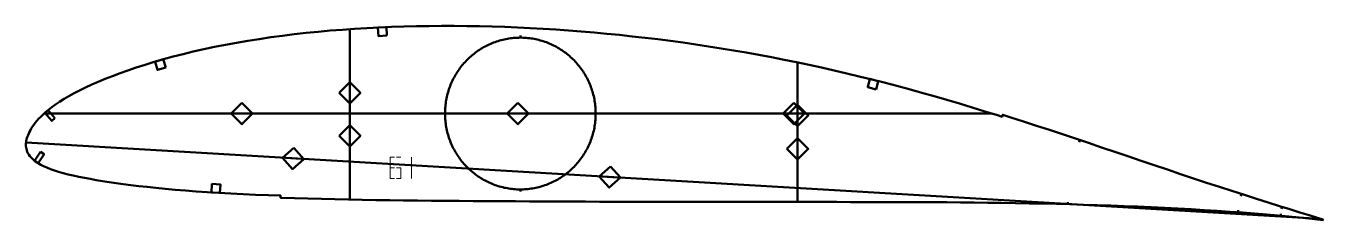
# Model space of a CAD drawing. Header units: metres. Extents: x 10 to 619, y 150 to 241.
import ezdxf

# ---------------------------------------------------------------- set-up
doc = ezdxf.new("R2010")
doc.units = ezdxf.units.M
doc.layers.add('Layer', color=1, linetype='Continuous', lineweight=50)
doc.layers.add('NumLabel', color=1, linetype='Continuous', lineweight=15)

msp = doc.modelspace()

# ---------------------------------------------------------------- linework, layer by layer
at = {"layer": 'Layer', "color": 7}
for p, q in [((162.1, 159.61), (162.1, 239.61)), ((372.1, 158.55), (372.1, 223.98)), ((162.1, 203.66), (162.1, 215.66)), ((372.1, 193.13), (372.1, 205.13)), ((18.76, 200), (463.13, 200)), ((105.53, 200), (117.53, 200)), ((162.1, 183.56), (162.1, 195.56)), ((234.94, 200), (246.94, 200)), ((364.35, 200), (376.35, 200)), ((372.1, 177.4), (372.1, 189.4)), ((10.31, 186.33), (617.25, 150.59)), ((129.6, 179.3), (141.58, 178.6)), ((278.09, 170.56), (290.07, 169.85))]:
    msp.add_line(p, q, dxfattribs=at)
at = {"layer": 'Layer'}
for p, q in [((242.1, 235.62), (242.1, 236.62)), ((206.77, 200), (205.77, 200)), ((277.42, 200), (278.42, 200)), ((504.39, 187.58), (504.08, 186.63)), ((242.1, 164.38), (242.1, 163.38)), ((498.78, 158.42), (498.72, 157.42)), ((580.27, 162.2), (579.98, 161.25)), ((578.72, 154.62), (578.64, 153.62)), ((598.65, 152.96), (598.57, 151.97)), ((599.34, 156.18), (599.06, 155.23))]:
    msp.add_line(p, q, dxfattribs=at)
for points in [[(618.38, 150.23), (615.95, 150.99), (611.98, 152.24), (607.66, 153.6), (603, 155.05), (598.02, 156.59), (592.77, 158.23), (587.28, 159.96), (581.61, 161.77), (575.8, 163.65), (569.88, 165.58), (563.88, 167.55), (557.82, 169.56), (551.71, 171.6), (545.57, 173.67), (539.39, 175.76), (533.21, 177.85), (527.02, 179.94), (520.84, 182.04), (514.66, 184.12), (508.51, 186.19), (502.39, 188.25), (496.28, 190.29), (490.2, 192.31), (484.14, 194.3), (478.11, 196.27), (472.1, 198.21), (468.32, 199.41), (468.01, 198.46), (465.81, 199.16), (459.85, 201.03), (453.92, 202.86), (448, 204.64), (442.1, 206.39), (436.21, 208.1), (430.33, 209.77), (424.46, 211.39), (418.6, 212.97), (412.73, 214.51), (406.87, 216), (401, 217.46), (395.13, 218.87), (389.26, 220.24), (383.39, 221.56), (377.51, 222.84), (371.62, 224.08), (365.74, 225.28), (359.84, 226.43), (353.94, 227.54), (348.03, 228.61), (342.12, 229.63), (336.2, 230.61), (330.27, 231.54), (324.34, 232.43), (318.4, 233.28), (312.46, 234.09), (306.51, 234.85), (300.55, 235.56), (294.58, 236.24), (288.61, 236.88), (282.63, 237.47), (276.65, 238.01), (270.66, 238.52), (264.68, 238.98), (258.7, 239.4), (252.72, 239.77), (246.74, 240.1), (240.77, 240.39), (234.81, 240.63), (228.85, 240.82), (222.91, 240.97), (216.98, 241.07), (211.05, 241.13), (205.15, 241.13), (199.26, 241.09), (193.39, 241), (187.53, 240.86), (181.7, 240.67), (175.9, 240.42), (170.11, 240.12), (164.36, 239.77), (158.63, 239.37), (152.94, 238.91), (147.29, 238.4), (141.67, 237.83), (136.1, 237.2), (130.57, 236.52), (125.09, 235.78), (119.67, 234.98), (114.31, 234.13), (109.01, 233.22), (103.8, 232.26), (98.68, 231.25), (93.65, 230.18), (88.73, 229.07), (83.93, 227.91), (79.25, 226.7), (74.71, 225.47), (70.31, 224.2), (66.08, 222.91), (62.01, 221.6), (58.1, 220.28), (54.37, 218.95), (50.8, 217.6), (47.4, 216.26), (44.17, 214.92), (41.09, 213.57), (38.17, 212.22), (35.41, 210.88), (32.81, 209.53), (30.37, 208.2), (28.11, 206.87), (26.01, 205.55), (24.1, 204.26), (22.38, 203.01), (20.84, 201.81), (19.47, 200.65), (18.26, 199.55), (17.18, 198.48), (16.21, 197.46), (15.35, 196.5), (14.59, 195.58), (13.9, 194.69), (13.3, 193.84), (12.77, 193.02), (12.31, 192.21), (11.9, 191.43), (11.54, 190.66), (11.23, 189.92), (10.96, 189.2), (10.74, 188.5), (10.55, 187.83), (10.42, 187.22), (10.33, 186.57), (10.27, 185.89), (10.25, 185.3), (10.26, 184.67), (10.33, 184.03), (10.44, 183.38), (10.62, 182.73), (10.86, 182.08), (11.18, 181.41), (11.59, 180.73), (12.08, 180.05), (12.65, 179.37), (13.32, 178.69), (14.1, 178.01), (15, 177.33), (16.03, 176.65), (17.19, 175.97), (18.52, 175.29), (20.03, 174.62), (21.72, 173.95), (23.57, 173.29), (25.59, 172.64), (27.76, 172.02), (30.05, 171.43), (32.46, 170.86), (34.98, 170.32), (37.63, 169.8), (40.39, 169.28), (43.22, 168.78), (46.17, 168.29), (49.27, 167.83), (52.51, 167.36), (55.9, 166.89), (59.44, 166.43), (63.16, 165.98), (67.09, 165.54), (71.23, 165.11), (75.6, 164.68), (80.2, 164.26), (85.01, 163.86), (90.05, 163.48), (95.29, 163.11), (100.72, 162.77), (106.33, 162.46), (112.08, 162.16), (117.97, 161.9), (123.97, 161.65), (129.66, 161.45), (129.63, 160.45), (130.04, 160.43), (136.21, 160.24), (142.47, 160.07), (148.8, 159.91), (155.17, 159.76), (161.55, 159.62), (167.95, 159.5), (174.39, 159.41), (180.86, 159.32), (187.37, 159.24), (193.9, 159.16), (200.43, 159.08), (206.96, 159), (213.48, 158.95), (220.02, 158.9), (226.59, 158.86), (233.18, 158.82), (239.77, 158.79), (246.37, 158.75), (252.97, 158.72), (259.56, 158.68), (266.13, 158.66), (272.7, 158.64), (279.27, 158.63), (285.84, 158.62), (292.41, 158.6), (298.98, 158.58), (305.54, 158.57), (312.11, 158.56), (318.68, 158.56), (325.25, 158.56), (331.8, 158.56), (338.34, 158.56), (344.89, 158.57), (351.42, 158.57), (357.94, 158.57), (364.47, 158.56), (371, 158.55), (377.51, 158.55), (383.99, 158.52), (390.46, 158.49), (396.92, 158.46), (403.36, 158.44), (409.8, 158.45), (416.25, 158.45), (422.69, 158.44), (429.15, 158.42), (435.63, 158.38), (442.09, 158.35), (448.54, 158.31), (454.95, 158.25), (461.36, 158.16), (467.8, 158.06), (474.25, 157.95), (480.68, 157.84), (487.08, 157.72), (493.45, 157.57), (499.84, 157.39), (506.24, 157.2), (512.63, 157.01), (518.97, 156.81), (525.27, 156.58), (531.54, 156.31), (537.84, 156.01), (544.14, 155.7), (550.4, 155.39), (556.61, 155.05), (562.75, 154.69), (568.82, 154.3), (574.81, 153.9), (580.68, 153.48), (586.4, 153.03), (591.96, 152.57), (597.33, 152.08), (602.47, 151.6), (607.33, 151.13), (611.84, 150.69), (615.98, 150.26), (618.51, 149.99)], [(277.42, 200), (277.41, 200.75), (277.39, 201.5), (277.35, 202.24), (277.3, 202.99), (277.23, 203.74), (277.14, 204.48), (277.04, 205.22), (276.92, 205.96), (276.79, 206.7), (276.65, 207.43), (276.48, 208.16), (276.31, 208.89), (276.11, 209.61), (275.9, 210.33), (275.68, 211.04), (275.44, 211.75), (275.19, 212.46), (274.93, 213.15), (274.64, 213.85), (274.35, 214.53), (274.04, 215.21), (273.71, 215.89), (273.38, 216.55), (273.02, 217.21), (272.66, 217.86), (272.28, 218.51), (271.89, 219.14), (271.48, 219.77), (271.06, 220.39), (270.63, 221), (270.19, 221.6), (269.73, 222.19), (269.26, 222.77), (268.78, 223.34), (268.29, 223.9), (267.79, 224.45), (267.27, 224.99), (266.75, 225.52), (266.21, 226.03), (265.66, 226.54), (265.1, 227.03), (264.53, 227.51), (263.96, 227.98), (263.37, 228.44), (262.77, 228.88), (262.16, 229.31), (261.55, 229.73), (260.92, 230.14), (260.29, 230.53), (259.65, 230.91), (259, 231.28), (258.35, 231.63), (257.69, 231.96), (257.02, 232.29), (256.34, 232.6), (255.66, 232.89), (254.97, 233.17), (254.28, 233.44), (253.58, 233.69), (252.87, 233.92), (252.16, 234.14), (251.45, 234.35), (250.73, 234.54), (250.01, 234.72), (249.28, 234.88), (248.56, 235.02), (247.82, 235.15), (247.09, 235.26), (246.35, 235.36), (245.62, 235.44), (244.88, 235.51), (244.14, 235.56), (243.4, 235.6), (242.65, 235.62), (241.91, 235.62), (241.17, 235.61), (240.43, 235.58), (239.69, 235.54), (238.95, 235.48), (238.21, 235.4), (237.47, 235.31), (236.74, 235.21), (236, 235.09), (235.27, 234.95), (234.55, 234.8), (233.82, 234.63), (233.1, 234.45), (232.39, 234.25), (231.68, 234.04), (230.97, 233.81), (230.27, 233.56), (229.57, 233.31), (228.88, 233.03), (228.19, 232.75), (227.51, 232.44), (226.84, 232.13), (226.17, 231.8), (225.52, 231.45), (224.86, 231.09), (224.22, 230.72), (223.58, 230.34), (222.95, 229.94), (222.34, 229.53), (221.72, 229.1), (221.12, 228.66), (220.53, 228.21), (219.95, 227.75), (219.37, 227.27), (218.81, 226.79), (218.26, 226.29), (217.71, 225.78), (217.18, 225.25), (216.66, 224.72), (216.15, 224.18), (215.65, 223.62), (215.17, 223.06), (214.69, 222.48), (214.23, 221.89), (213.78, 221.3), (213.34, 220.69), (212.92, 220.08), (212.51, 219.46), (212.11, 218.83), (211.72, 218.19), (211.35, 217.54), (210.99, 216.88), (210.65, 216.22), (210.31, 215.55), (210, 214.87), (209.69, 214.19), (209.41, 213.5), (209.13, 212.81), (208.87, 212.1), (208.63, 211.4), (208.4, 210.69), (208.18, 209.97), (207.98, 209.25), (207.8, 208.52), (207.63, 207.8), (207.47, 207.06), (207.33, 206.33), (207.21, 205.59), (207.1, 204.85), (207.01, 204.11), (206.93, 203.36), (206.87, 202.62), (206.82, 201.87), (206.79, 201.12), (206.77, 200.37), (206.77, 199.63), (206.79, 198.88), (206.82, 198.13), (206.87, 197.38), (206.93, 196.64), (207.01, 195.89), (207.1, 195.15), (207.21, 194.41), (207.33, 193.67), (207.47, 192.94), (207.63, 192.2), (207.8, 191.48), (207.98, 190.75), (208.18, 190.03), (208.4, 189.31), (208.63, 188.6), (208.87, 187.9), (209.13, 187.19), (209.41, 186.5), (209.69, 185.81), (210, 185.13), (210.31, 184.45), (210.65, 183.78), (210.99, 183.12), (211.35, 182.46), (211.72, 181.81), (212.11, 181.17), (212.51, 180.54), (212.92, 179.92), (213.34, 179.31), (213.78, 178.7), (214.23, 178.11), (214.69, 177.52), (215.17, 176.94), (215.65, 176.38), (216.15, 175.82), (216.66, 175.28), (217.18, 174.75), (217.71, 174.22), (218.26, 173.71), (218.81, 173.21), (219.37, 172.73), (219.95, 172.25), (220.53, 171.79), (221.12, 171.34), (221.72, 170.9), (222.34, 170.47), (222.95, 170.06), (223.58, 169.66), (224.22, 169.28), (224.86, 168.91), (225.52, 168.55), (226.17, 168.2), (226.84, 167.87), (227.51, 167.56), (228.19, 167.25), (228.88, 166.97), (229.57, 166.69), (230.27, 166.44), (230.97, 166.19), (231.68, 165.96), (232.39, 165.75), (233.1, 165.55), (233.82, 165.37), (234.55, 165.2), (235.27, 165.05), (236, 164.91), (236.74, 164.79), (237.47, 164.69), (238.21, 164.6), (238.95, 164.52), (239.69, 164.46), (240.43, 164.42), (241.17, 164.39), (241.91, 164.38), (242.65, 164.38), (243.4, 164.4), (244.14, 164.44), (244.88, 164.49), (245.62, 164.56), (246.35, 164.64), (247.09, 164.74), (247.82, 164.85), (248.56, 164.98), (249.28, 165.12), (250.01, 165.28), (250.73, 165.46), (251.45, 165.65), (252.16, 165.86), (252.87, 166.08), (253.58, 166.31), (254.28, 166.56), (254.97, 166.83), (255.66, 167.11), (256.34, 167.4), (257.02, 167.71), (257.69, 168.04), (258.35, 168.37), (259, 168.72), (259.65, 169.09), (260.29, 169.47), (260.92, 169.86), (261.55, 170.27), (262.16, 170.69), (262.77, 171.12), (263.37, 171.56), (263.96, 172.02), (264.53, 172.49), (265.1, 172.97), (265.66, 173.46), (266.21, 173.97), (266.75, 174.48), (267.27, 175.01), (267.79, 175.55), (268.29, 176.1), (268.78, 176.66), (269.26, 177.23), (269.73, 177.81), (270.19, 178.4), (270.63, 179), (271.06, 179.61), (271.48, 180.23), (271.89, 180.86), (272.28, 181.49), (272.66, 182.14), (273.02, 182.79), (273.38, 183.45), (273.71, 184.11), (274.04, 184.79), (274.35, 185.47), (274.64, 186.15), (274.93, 186.85), (275.19, 187.54), (275.44, 188.25), (275.68, 188.96), (275.9, 189.67), (276.11, 190.39), (276.31, 191.11), (276.48, 191.84), (276.65, 192.57), (276.79, 193.3), (276.92, 194.04), (277.04, 194.78), (277.14, 195.52), (277.23, 196.26), (277.3, 197.01), (277.35, 197.76), (277.39, 198.5), (277.41, 199.25), (277.42, 200)]]:
    msp.add_lwpolyline(points, close=True, dxfattribs=at)
for points in [[(179.5, 236.57), (175.5, 236.4), (175.33, 240.39), (179.33, 240.56), (179.5, 236.57)], [(75.78, 221.61), (71.93, 220.5), (70.83, 224.35), (74.67, 225.45), (75.78, 221.61)], [(157.1, 209.66), (162.1, 214.66), (167.1, 209.66), (162.1, 204.66), (157.1, 209.66)], [(408.88, 211.36), (405.01, 212.35), (406, 216.23), (409.87, 215.24), (408.88, 211.36)], [(23.87, 197.82), (22.34, 196.52), (19.11, 200.34), (20.63, 201.63), (23.87, 197.82)], [(111.53, 205), (116.53, 200), (111.53, 195), (106.53, 200), (111.53, 205)], [(240.94, 205), (245.94, 200), (240.94, 195), (235.94, 200), (240.94, 205)], [(370.35, 205), (375.35, 200), (370.35, 195), (365.35, 200), (370.35, 205)], [(367.1, 199.13), (372.1, 204.13), (377.1, 199.13), (372.1, 194.13), (367.1, 199.13)], [(157.1, 189.56), (162.1, 194.56), (167.1, 189.56), (162.1, 184.56), (157.1, 189.56)], [(135.88, 183.94), (140.58, 178.66), (135.29, 173.96), (130.6, 179.24), (135.88, 183.94)], [(367.1, 183.4), (372.1, 188.4), (377.1, 183.4), (372.1, 178.4), (367.1, 183.4)], [(17.05, 181.97), (18.72, 180.87), (15.96, 176.69), (14.29, 177.8), (17.05, 181.97)], [(284.37, 175.2), (289.07, 169.91), (283.79, 165.21), (279.09, 170.5), (284.37, 175.2)], [(97.44, 166.98), (101.44, 166.73), (101.19, 162.74), (97.2, 162.99), (97.44, 166.98)]]:
    msp.add_lwpolyline(points, dxfattribs=at)
at = {"layer": 'NumLabel', "color": 1}
for points in [[(183.02, 179.46), (181.02, 179.46), (181.02, 169.46), (183.02, 169.46)], [(186.02, 179.46), (184.02, 179.46)], [(191.02, 179.46), (191.02, 169.46)], [(183.02, 174.46), (181.02, 174.46)], [(184.02, 169.46), (186.02, 169.46), (186.02, 174.46), (184.02, 174.46)]]:
    msp.add_lwpolyline(points, dxfattribs=at)

doc.saveas('drawing.dxf')
